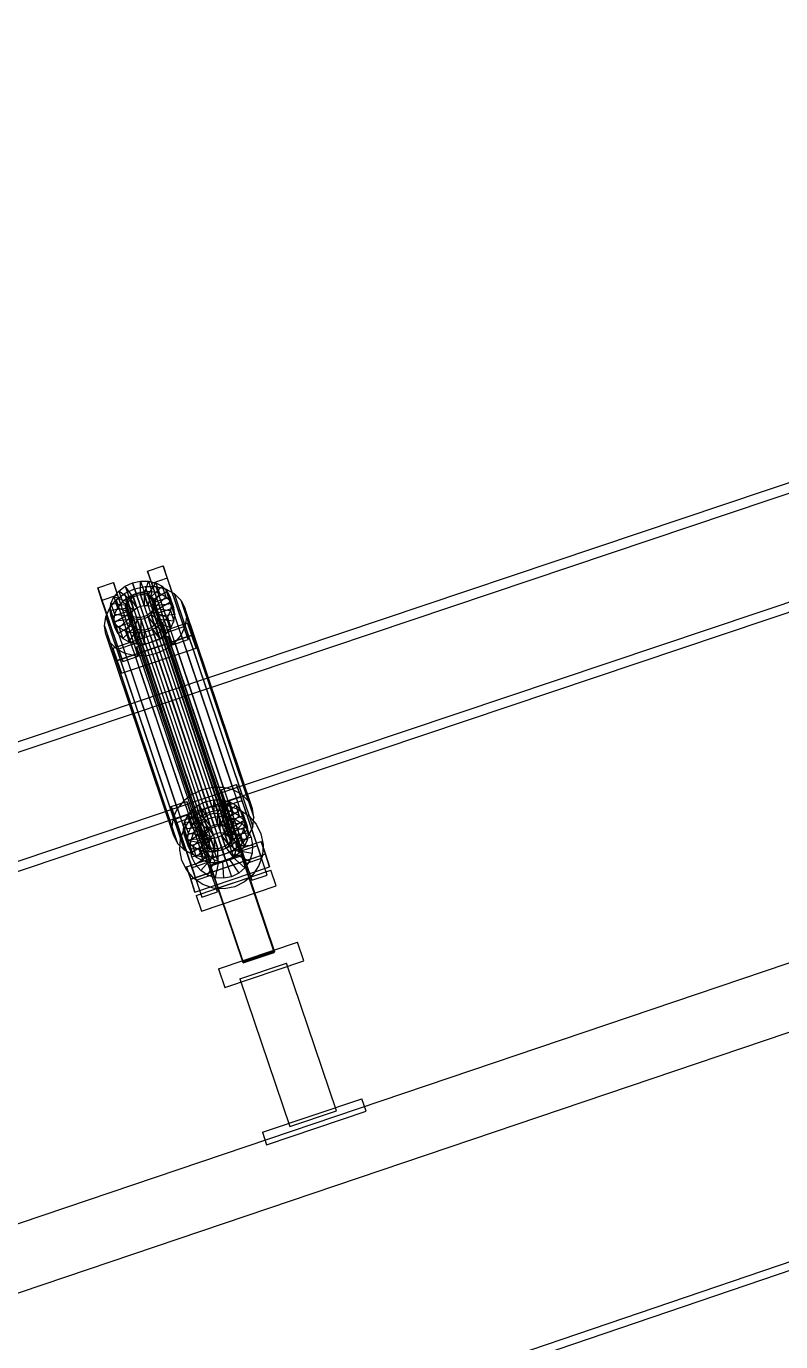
# Model space of a CAD drawing. Header units: millimetres. Extents: x -1970 to 34302, y -65268 to 6837.
# Drawn here: x 6402 to 6861, y 1865 to 2666 of the extents above; entities that cross this region are included whole.
import ezdxf

# ---------------------------------------------------------------- set-up
doc = ezdxf.new("R2010")
doc.units = ezdxf.units.MM
doc.layers.add('COTAS_P', color=1, linetype='Continuous', lineweight=0)
doc.layers.add('lateral_C01', color=7, linetype='Continuous', lineweight=0)
doc.dimstyles.new('R19_100', dxfattribs={"dimtxt": 250, "dimasz": 150, "dimexe": 150, "dimexo": 80, "dimgap": 100, "dimtad": 1, "dimtih": 1, "dimtoh": 1, "dimdsep": 46, "dimcen": 0.09, "dimadec": 0, "dimazin": 0, "dimtfac": 1, "dimtdec": 4, "dimtofl": 0, "dimtmove": 0, "dimatfit": 3, "dimfxl": 1, "dimtolj": 1, "dimtzin": 0, "dimarcsym": 0})

# ---------------------------------------------------------------- blocks, each defined once
blk = doc.blocks.new('*D0')
at = {"layer": 'COTAS_P', "color": 0, "lineweight": -2, "transparency": 16777216}
for p, q in [((10918.91, 3565.84), (10608.35, 4484.78)), ((1803.31, 1350.65), (10514.27, 4294.65)), ((1923.74, 525.79), (1613.18, 1444.73))]:
    blk.add_line(p, q, dxfattribs=at)
at = {"layer": 'COTAS_P', "color": 0, "transparency": 16777216}
for points in [[(10506.26, 4318.34), (10522.27, 4270.97), (10656.37, 4342.68)], [(1795.3, 1374.33), (1811.31, 1326.96), (1661.2, 1302.62)]]:
    blk.add_solid(points, dxfattribs=at)
at = {"layer": 'Defpoints', "color": 0, "transparency": 16777216}
for p in [(10656.37, 4342.68), (10944.53, 3490.06), (1949.36, 450)]:
    blk.add_point(p, dxfattribs=at)

msp = doc.modelspace()

# ---------------------------------------------------------------- linework, layer by layer
at = {"layer": 'lateral_C01'}
for p, q in [((2012.494, 264.236), (11002.451, 3319.63)), ((2014.103, 259.502), (11004.06, 3314.896)), ((7417.425, 2573.553), (6488.479, 2261.366)), ((6490.39, 2255.679), (7419.337, 2567.865)), ((6510.405, 2196.123), (7439.351, 2508.309)), ((7441.263, 2502.622), (6512.316, 2190.435)), ((6475.446, 2334.526), (6484.919, 2337.728)), ((6478.004, 2326.915), (6475.446, 2334.526)), ((6475.446, 2334.526), (6488.066, 2297.287)), ((6484.919, 2337.728), (6487.478, 2330.116)), ((6497.54, 2300.489), (6484.919, 2337.728)), ((6445.13, 2324.281), (6454.604, 2327.483)), ((6447.688, 2316.669), (6445.13, 2324.281)), ((6445.13, 2324.281), (6457.751, 2287.042)), ((6454.604, 2327.483), (6457.162, 2319.871)), ((6467.224, 2290.244), (6454.604, 2327.483)), ((6457.929, 2322.341), (6461.771, 2325.281)), ((6461.5, 2320.847), (6467.5, 2323.624)), ((6461.771, 2325.281), (6466.259, 2327.358)), ((6466.762, 2318.616), (6461.771, 2325.281)), ((6461.771, 2325.281), (6463.964, 2318.756)), ((6466.259, 2327.358), (6471.088, 2328.43)), ((6468.889, 2319.599), (6466.259, 2327.358)), ((6466.259, 2327.358), (6468.452, 2320.833)), ((6467.5, 2323.624), (6473.956, 2325.057)), ((6467.5, 2323.624), (6508.612, 2201.292)), ((6471.176, 2320.107), (6471.088, 2328.43)), ((6471.088, 2328.43), (6475.929, 2328.424)), ((6471.088, 2328.43), (6473.281, 2321.905)), ((6473.469, 2320.105), (6475.929, 2328.424)), ((6473.956, 2325.057), (6480.426, 2325.05)), ((6473.956, 2325.057), (6515.067, 2202.726)), ((6475.611, 2319.592), (6480.45, 2327.342)), ((6475.929, 2328.424), (6480.45, 2327.342)), ((6475.929, 2328.424), (6478.121, 2321.9)), ((6477.456, 2318.604), (6484.345, 2325.256)), ((6487.478, 2330.116), (6478.004, 2326.915)), ((6490.624, 2289.676), (6478.004, 2326.915)), ((6480.426, 2325.05), (6486.471, 2323.602)), ((6480.426, 2325.05), (6521.538, 2202.718)), ((6480.45, 2327.342), (6484.345, 2325.256)), ((6480.45, 2327.342), (6482.643, 2320.817)), ((6484.345, 2325.256), (6487.348, 2322.308)), ((6484.345, 2325.256), (6486.538, 2318.731)), ((6486.471, 2323.602), (6491.678, 2320.814)), ((6486.471, 2323.602), (6527.583, 2201.271)), ((6487.478, 2330.116), (6500.098, 2292.877)), ((6457.162, 2319.871), (6447.688, 2316.669)), ((6460.309, 2279.43), (6447.688, 2316.669)), ((6452.441, 2312.101), (6456.363, 2316.917)), ((6453.169, 2314.719), (6454.995, 2318.739)), ((6454.995, 2318.739), (6457.929, 2322.341)), ((6463.553, 2315.517), (6454.995, 2318.739)), ((6454.995, 2318.739), (6457.187, 2312.214)), ((6456.363, 2316.917), (6461.5, 2320.847)), ((6456.363, 2316.917), (6497.475, 2194.586)), ((6457.162, 2319.871), (6469.782, 2282.632)), ((6460.121, 2315.817), (6457.187, 2312.214)), ((6464.942, 2317.223), (6457.929, 2322.341)), ((6457.929, 2322.341), (6460.121, 2315.817)), ((6463.964, 2318.756), (6460.121, 2315.817)), ((6460.121, 2315.817), (6467.135, 2310.699)), ((6461.5, 2320.847), (6502.611, 2198.516)), ((6462.322, 2314.7), (6463.187, 2316.604)), ((6463.553, 2315.517), (6462.688, 2313.613)), ((6463.187, 2316.604), (6464.577, 2318.311)), ((6463.187, 2316.604), (6510.876, 2174.7)), ((6464.942, 2317.223), (6463.553, 2315.517)), ((6465.745, 2308.992), (6463.553, 2315.517)), ((6468.452, 2320.833), (6463.964, 2318.756)), ((6463.964, 2318.756), (6468.955, 2312.091)), ((6464.577, 2318.311), (6466.397, 2319.703)), ((6464.577, 2318.311), (6512.266, 2176.406)), ((6466.762, 2318.616), (6464.942, 2317.223)), ((6467.135, 2310.699), (6464.942, 2317.223)), ((6466.397, 2319.703), (6468.523, 2320.687)), ((6466.397, 2319.703), (6514.086, 2177.799)), ((6468.889, 2319.599), (6466.762, 2318.616)), ((6468.955, 2312.091), (6466.762, 2318.616)), ((6473.281, 2321.905), (6468.452, 2320.833)), ((6468.452, 2320.833), (6471.081, 2313.075)), ((6468.523, 2320.687), (6470.811, 2321.195)), ((6468.523, 2320.687), (6516.212, 2178.782)), ((6471.176, 2320.107), (6468.889, 2319.599)), ((6471.081, 2313.075), (6468.889, 2319.599)), ((6470.811, 2321.195), (6473.103, 2321.192)), ((6470.811, 2321.195), (6518.5, 2179.29)), ((6473.469, 2320.105), (6471.176, 2320.107)), ((6473.369, 2313.583), (6471.176, 2320.107)), ((6473.103, 2321.192), (6475.245, 2320.679)), ((6473.103, 2321.192), (6520.792, 2179.288)), ((6478.121, 2321.9), (6473.281, 2321.905)), ((6473.281, 2321.905), (6473.369, 2313.583)), ((6475.611, 2319.592), (6473.469, 2320.105)), ((6475.661, 2313.58), (6473.469, 2320.105)), ((6475.245, 2320.679), (6477.09, 2319.691)), ((6475.245, 2320.679), (6522.934, 2178.775)), ((6477.456, 2318.604), (6475.611, 2319.592)), ((6477.803, 2313.068), (6475.611, 2319.592)), ((6478.121, 2321.9), (6475.661, 2313.58)), ((6477.09, 2319.691), (6478.513, 2318.295)), ((6477.09, 2319.691), (6524.779, 2177.787)), ((6478.878, 2317.208), (6477.456, 2318.604)), ((6479.648, 2312.079), (6477.456, 2318.604)), ((6482.643, 2320.817), (6477.803, 2313.068)), ((6482.643, 2320.817), (6478.121, 2321.9)), ((6478.513, 2318.295), (6479.416, 2316.586)), ((6478.513, 2318.295), (6526.202, 2176.391)), ((6478.878, 2317.208), (6487.348, 2322.308)), ((6479.781, 2315.499), (6478.878, 2317.208)), ((6481.071, 2310.683), (6478.878, 2317.208)), ((6479.416, 2316.586), (6479.738, 2314.681)), ((6527.105, 2174.682), (6479.416, 2316.586)), ((6486.538, 2318.731), (6479.648, 2312.079)), ((6489.255, 2318.7), (6479.781, 2315.499)), ((6479.781, 2315.499), (6481.974, 2308.974)), ((6480.103, 2313.593), (6479.781, 2315.499)), ((6489.541, 2315.784), (6481.071, 2310.683)), ((6486.538, 2318.731), (6482.643, 2320.817)), ((6489.541, 2315.784), (6486.538, 2318.731)), ((6487.348, 2322.308), (6489.255, 2318.7)), ((6487.348, 2322.308), (6489.541, 2315.784)), ((6491.447, 2312.176), (6489.255, 2318.7)), ((6489.255, 2318.7), (6489.934, 2314.678)), ((6491.447, 2312.176), (6489.541, 2315.784)), ((6491.678, 2320.814), (6495.693, 2316.873)), ((6491.678, 2320.814), (6532.79, 2198.482)), ((6495.693, 2316.873), (6498.241, 2312.05)), ((6495.693, 2316.873), (6536.804, 2194.542)), ((6450, 2306.728), (6452.441, 2312.101)), ((6452.441, 2312.101), (6493.552, 2189.77)), ((6452.575, 2310.556), (6453.169, 2314.719)), ((6462.407, 2311.641), (6452.575, 2310.556)), ((6452.575, 2310.556), (6454.768, 2304.032)), ((6453.255, 2306.534), (6452.575, 2310.556)), ((6462.688, 2313.613), (6453.169, 2314.719)), ((6453.169, 2314.719), (6455.361, 2308.195)), ((6462.729, 2309.736), (6453.255, 2306.534)), ((6455.361, 2308.195), (6454.768, 2304.032)), ((6463.632, 2308.027), (6455.161, 2302.926)), ((6457.187, 2312.214), (6455.361, 2308.195)), ((6455.361, 2308.195), (6464.88, 2307.088)), ((6457.187, 2312.214), (6465.745, 2308.992)), ((6462.041, 2312.728), (6462.322, 2314.7)), ((6462.363, 2310.823), (6462.041, 2312.728)), ((6462.041, 2312.728), (6509.73, 2170.824)), ((6462.322, 2314.7), (6510.012, 2172.796)), ((6463.266, 2309.114), (6462.363, 2310.823)), ((6462.363, 2310.823), (6510.052, 2168.918)), ((6462.688, 2313.613), (6462.407, 2311.641)), ((6464.599, 2305.117), (6462.407, 2311.641)), ((6462.407, 2311.641), (6462.729, 2309.736)), ((6464.88, 2307.088), (6462.688, 2313.613)), ((6464.921, 2303.211), (6462.729, 2309.736)), ((6462.729, 2309.736), (6463.632, 2308.027)), ((6464.689, 2307.718), (6463.266, 2309.114)), ((6463.266, 2309.114), (6510.955, 2167.21)), ((6465.824, 2301.502), (6463.632, 2308.027)), ((6463.632, 2308.027), (6465.054, 2306.63)), ((6464.599, 2305.117), (6464.88, 2307.088)), ((6466.534, 2306.73), (6464.689, 2307.718)), ((6464.689, 2307.718), (6512.378, 2165.813)), ((6464.88, 2307.088), (6465.745, 2308.992)), ((6465.745, 2308.992), (6467.135, 2310.699)), ((6467.135, 2310.699), (6468.955, 2312.091)), ((6468.955, 2312.091), (6471.081, 2313.075)), ((6471.081, 2313.075), (6473.369, 2313.583)), ((6475.382, 2307.706), (6473.256, 2306.722)), ((6473.369, 2313.583), (6475.661, 2313.58)), ((6477.202, 2309.098), (6475.382, 2307.706)), ((6475.382, 2307.706), (6523.071, 2165.801)), ((6475.661, 2313.58), (6477.803, 2313.068)), ((6475.747, 2306.618), (6477.567, 2308.011)), ((6478.592, 2310.805), (6477.202, 2309.098)), ((6477.202, 2309.098), (6524.891, 2167.194)), ((6477.567, 2308.011), (6478.957, 2309.717)), ((6477.567, 2308.011), (6484.581, 2302.893)), ((6479.76, 2301.487), (6477.567, 2308.011)), ((6477.803, 2313.068), (6479.648, 2312.079)), ((6479.457, 2312.709), (6478.592, 2310.805)), ((6478.592, 2310.805), (6526.281, 2168.9)), ((6478.957, 2309.717), (6479.822, 2311.621)), ((6478.957, 2309.717), (6487.515, 2306.496)), ((6481.15, 2303.193), (6478.957, 2309.717)), ((6479.738, 2314.681), (6479.457, 2312.709)), ((6479.457, 2312.709), (6527.146, 2170.804)), ((6479.648, 2312.079), (6481.071, 2310.683)), ((6479.738, 2314.681), (6527.427, 2172.776)), ((6479.822, 2311.621), (6480.103, 2313.593)), ((6479.822, 2311.621), (6489.341, 2310.515)), ((6482.015, 2305.097), (6479.822, 2311.621)), ((6480.103, 2313.593), (6489.934, 2314.678)), ((6482.296, 2307.069), (6480.103, 2313.593)), ((6481.071, 2310.683), (6481.974, 2308.974)), ((6481.974, 2308.974), (6491.447, 2312.176)), ((6481.974, 2308.974), (6482.296, 2307.069)), ((6482.296, 2307.069), (6482.015, 2305.097)), ((6492.127, 2308.154), (6482.296, 2307.069)), ((6489.341, 2310.515), (6487.515, 2306.496)), ((6489.934, 2314.678), (6489.341, 2310.515)), ((6489.341, 2310.515), (6491.534, 2303.991)), ((6489.934, 2314.678), (6492.127, 2308.154)), ((6492.127, 2308.154), (6491.447, 2312.176)), ((6491.534, 2303.991), (6492.127, 2308.154)), ((6498.241, 2312.05), (6499.15, 2306.673)), ((6539.353, 2189.719), (6498.241, 2312.05)), ((6449.207, 2301.163), (6450, 2306.728)), ((6450.115, 2295.786), (6449.207, 2301.163)), ((6449.207, 2301.163), (6490.318, 2178.831)), ((6450, 2306.728), (6491.112, 2184.396)), ((6453.255, 2306.534), (6455.448, 2300.009)), ((6455.161, 2302.926), (6453.255, 2306.534)), ((6454.383, 2287.633), (6499.856, 2303.001)), ((6454.768, 2304.032), (6464.599, 2305.117)), ((6454.768, 2304.032), (6455.448, 2300.009)), ((6455.161, 2302.926), (6457.354, 2296.402)), ((6458.164, 2299.979), (6455.161, 2302.926)), ((6455.448, 2300.009), (6464.921, 2303.211)), ((6455.448, 2300.009), (6457.354, 2296.402)), ((6457.354, 2296.402), (6465.824, 2301.502)), ((6465.054, 2306.63), (6458.164, 2299.979)), ((6458.164, 2299.979), (6460.357, 2293.454)), ((6462.059, 2297.892), (6458.164, 2299.979)), ((6460.357, 2293.454), (6467.247, 2300.106)), ((6466.899, 2305.642), (6462.059, 2297.892)), ((6464.252, 2291.368), (6469.092, 2299.118)), ((6464.921, 2303.211), (6464.599, 2305.117)), ((6465.824, 2301.502), (6464.921, 2303.211)), ((6467.247, 2300.106), (6465.054, 2306.63)), ((6465.054, 2306.63), (6466.899, 2305.642)), ((6467.247, 2300.106), (6465.824, 2301.502)), ((6468.676, 2306.217), (6466.534, 2306.73)), ((6466.534, 2306.73), (6514.223, 2164.825)), ((6469.041, 2305.129), (6466.581, 2296.81)), ((6469.092, 2299.118), (6466.899, 2305.642)), ((6466.899, 2305.642), (6469.041, 2305.129)), ((6469.092, 2299.118), (6467.247, 2300.106)), ((6470.968, 2306.214), (6468.676, 2306.217)), ((6468.676, 2306.217), (6516.365, 2164.312)), ((6471.234, 2298.605), (6469.041, 2305.129)), ((6469.041, 2305.129), (6471.334, 2305.127)), ((6471.234, 2298.605), (6469.092, 2299.118)), ((6473.256, 2306.722), (6470.968, 2306.214)), ((6470.968, 2306.214), (6518.658, 2164.31)), ((6471.334, 2305.127), (6473.621, 2305.635)), ((6471.334, 2305.127), (6471.421, 2296.804)), ((6473.526, 2298.603), (6471.334, 2305.127)), ((6473.256, 2306.722), (6520.945, 2164.818)), ((6475.814, 2299.11), (6473.526, 2298.603)), ((6473.621, 2305.635), (6475.747, 2306.618)), ((6473.621, 2305.635), (6476.25, 2297.877)), ((6475.814, 2299.11), (6473.621, 2305.635)), ((6475.747, 2306.618), (6480.739, 2299.953)), ((6477.94, 2300.094), (6475.747, 2306.618)), ((6477.94, 2300.094), (6475.814, 2299.11)), ((6478.443, 2291.352), (6475.814, 2299.11)), ((6480.739, 2299.953), (6476.25, 2297.877)), ((6479.76, 2301.487), (6477.94, 2300.094)), ((6482.931, 2293.429), (6477.94, 2300.094)), ((6481.15, 2303.193), (6479.76, 2301.487)), ((6486.774, 2296.369), (6479.76, 2301.487)), ((6484.581, 2302.893), (6480.739, 2299.953)), ((6480.739, 2299.953), (6482.931, 2293.429)), ((6482.015, 2305.097), (6481.15, 2303.193)), ((6489.708, 2299.971), (6481.15, 2303.193)), ((6491.534, 2303.991), (6482.015, 2305.097)), ((6487.515, 2306.496), (6484.581, 2302.893)), ((6484.581, 2302.893), (6486.774, 2296.369)), ((6486.774, 2296.369), (6489.708, 2299.971)), ((6487.515, 2306.496), (6489.708, 2299.971)), ((6497.54, 2300.489), (6488.066, 2297.287)), ((6489.708, 2299.971), (6491.534, 2303.991)), ((6498.357, 2301.108), (6495.916, 2295.734)), ((6500.098, 2292.877), (6497.54, 2300.489)), ((6499.15, 2306.673), (6498.357, 2301.108)), ((6498.357, 2301.108), (6539.468, 2178.777)), ((6499.15, 2306.673), (6540.261, 2184.342)), ((6499.856, 2303.001), (6502.414, 2295.39)), ((6502.485, 2295.243), (6499.856, 2303.001)), ((6452.664, 2290.962), (6450.115, 2295.786)), ((6450.115, 2295.786), (6491.227, 2173.454)), ((6456.678, 2287.022), (6452.664, 2290.962)), ((6452.664, 2290.962), (6493.775, 2168.631)), ((6502.414, 2295.39), (6456.941, 2280.021)), ((6502.485, 2295.243), (6457.012, 2279.875)), ((6457.354, 2296.402), (6460.357, 2293.454)), ((6460.357, 2293.454), (6464.252, 2291.368)), ((6462.059, 2297.892), (6464.252, 2291.368)), ((6466.581, 2296.81), (6462.059, 2297.892)), ((6464.252, 2291.368), (6468.774, 2290.285)), ((6466.581, 2296.81), (6468.774, 2290.285)), ((6471.421, 2296.804), (6466.581, 2296.81)), ((6468.774, 2290.285), (6471.234, 2298.605)), ((6468.884, 2288.43), (6487.831, 2294.834)), ((6487.913, 2294.592), (6468.966, 2288.189)), ((6473.526, 2298.603), (6471.234, 2298.605)), ((6476.25, 2297.877), (6471.421, 2296.804)), ((6471.421, 2296.804), (6473.614, 2290.28)), ((6473.614, 2290.28), (6473.526, 2298.603)), ((6473.614, 2290.28), (6478.443, 2291.352)), ((6476.25, 2297.877), (6478.443, 2291.352)), ((6478.443, 2291.352), (6482.931, 2293.429)), ((6482.931, 2293.429), (6486.774, 2296.369)), ((6491.993, 2290.919), (6486.857, 2286.989)), ((6487.831, 2294.834), (6487.913, 2294.592)), ((6552.706, 2102.886), (6487.831, 2294.834)), ((6487.913, 2294.592), (6552.788, 2102.645)), ((6488.066, 2297.287), (6490.624, 2289.676)), ((6490.624, 2289.676), (6500.098, 2292.877)), ((6495.916, 2295.734), (6491.993, 2290.919)), ((6491.993, 2290.919), (6533.105, 2168.587)), ((6495.916, 2295.734), (6537.027, 2173.403)), ((6502.414, 2295.39), (6505.043, 2287.631)), ((6505.043, 2287.631), (6502.485, 2295.243)), ((6456.941, 2280.021), (6454.383, 2287.633)), ((6454.383, 2287.633), (6457.012, 2279.875)), ((6461.886, 2284.233), (6456.678, 2287.022)), ((6456.678, 2287.022), (6497.79, 2164.691)), ((6467.224, 2290.244), (6457.751, 2287.042)), ((6457.751, 2287.042), (6460.309, 2279.43)), ((6459.57, 2272.263), (6505.043, 2287.631)), ((6467.93, 2282.786), (6461.886, 2284.233)), ((6461.886, 2284.233), (6502.997, 2161.902)), ((6469.782, 2282.632), (6467.224, 2290.244)), ((6468.774, 2290.285), (6473.614, 2290.28)), ((6468.966, 2288.189), (6468.884, 2288.43)), ((6533.759, 2096.482), (6468.884, 2288.43)), ((6533.841, 2096.241), (6468.966, 2288.189)), ((6480.857, 2284.212), (6474.401, 2282.779)), ((6486.857, 2286.989), (6480.857, 2284.212)), ((6480.857, 2284.212), (6521.968, 2161.881)), ((6486.857, 2286.989), (6527.968, 2164.657)), ((6459.57, 2272.263), (6456.941, 2280.021)), ((6457.012, 2279.875), (6459.57, 2272.263)), ((6460.309, 2279.43), (6469.782, 2282.632)), ((6474.401, 2282.779), (6467.93, 2282.786)), ((6467.93, 2282.786), (6509.042, 2160.455)), ((6474.401, 2282.779), (6515.512, 2160.448)), ((6488.479, 2261.366), (5559.532, 1949.179)), ((6510.405, 2196.123), (6488.479, 2261.366)), ((6488.479, 2261.366), (6490.39, 2255.679)), ((5561.443, 1943.492), (6490.39, 2255.679)), ((6490.39, 2255.679), (6512.316, 2190.435)), ((6515.067, 2202.726), (6508.612, 2201.292)), ((6521.538, 2202.718), (6515.067, 2202.726)), ((6520.212, 2201.321), (6529.685, 2204.523)), ((6529.685, 2204.523), (6532.243, 2196.911)), ((6542.305, 2167.284), (6529.685, 2204.523)), ((5581.458, 1883.936), (6510.405, 2196.123)), ((6502.611, 2198.516), (6497.475, 2194.586)), ((6508.612, 2201.292), (6502.611, 2198.516)), ((6511.025, 2194.152), (6515.854, 2195.224)), ((6515.942, 2186.902), (6515.854, 2195.224)), ((6515.854, 2195.224), (6520.694, 2195.219)), ((6515.854, 2195.224), (6518.047, 2188.7)), ((6518.234, 2186.899), (6520.694, 2195.219)), ((6522.77, 2193.709), (6520.212, 2201.321)), ((6520.212, 2201.321), (6532.832, 2164.082)), ((6520.694, 2195.219), (6525.216, 2194.136)), ((6520.694, 2195.219), (6522.887, 2188.695)), ((6527.583, 2201.271), (6521.538, 2202.718)), ((6532.243, 2196.911), (6522.77, 2193.709)), ((6523.505, 2191.683), (6532.979, 2194.885)), ((6532.79, 2198.482), (6527.583, 2201.271)), ((6532.243, 2196.911), (6544.863, 2159.672)), ((6536.804, 2194.542), (6532.79, 2198.482)), ((6548.347, 2149.412), (6532.979, 2194.885)), ((6512.316, 2190.435), (5583.369, 1878.248)), ((6489.896, 2191.075), (6499.37, 2194.277)), ((6492.454, 2183.464), (6489.896, 2191.075)), ((6489.896, 2191.075), (6502.516, 2153.837)), ((6493.552, 2189.77), (6491.112, 2184.396)), ((6497.475, 2194.586), (6493.552, 2189.77)), ((6499.37, 2194.277), (6501.928, 2186.665)), ((6511.99, 2157.038), (6499.37, 2194.277)), ((6499.76, 2185.533), (6502.694, 2189.136)), ((6501.374, 2183.145), (6506.365, 2187.51)), ((6502.694, 2189.136), (6506.537, 2192.075)), ((6509.708, 2184.018), (6502.694, 2189.136)), ((6502.694, 2189.136), (6504.887, 2182.611)), ((6506.365, 2187.51), (6512.316, 2190.435)), ((6506.537, 2192.075), (6511.025, 2194.152)), ((6511.528, 2185.41), (6506.537, 2192.075)), ((6506.537, 2192.075), (6508.729, 2185.551)), ((6513.218, 2187.628), (6508.729, 2185.551)), ((6513.654, 2186.394), (6511.025, 2194.152)), ((6511.025, 2194.152), (6513.218, 2187.628)), ((6512.316, 2190.435), (6518.821, 2191.72)), ((6518.047, 2188.7), (6513.218, 2187.628)), ((6513.218, 2187.628), (6515.847, 2179.87)), ((6515.942, 2186.902), (6513.654, 2186.394)), ((6518.234, 2186.899), (6515.942, 2186.902)), ((6518.134, 2180.378), (6515.942, 2186.902)), ((6522.887, 2188.695), (6518.047, 2188.7)), ((6518.047, 2188.7), (6518.134, 2180.378)), ((6520.376, 2186.387), (6518.234, 2186.899)), ((6520.427, 2180.375), (6518.234, 2186.899)), ((6518.821, 2191.72), (6525.437, 2191.278)), ((6520.376, 2186.387), (6525.216, 2194.136)), ((6522.887, 2188.695), (6520.427, 2180.375)), ((6522.221, 2185.398), (6529.111, 2192.05)), ((6527.409, 2187.612), (6522.569, 2179.862)), ((6535.39, 2156.47), (6522.77, 2193.709)), ((6527.409, 2187.612), (6522.887, 2188.695)), ((6523.505, 2191.683), (6538.874, 2146.21)), ((6523.644, 2184.002), (6532.114, 2189.103)), ((6525.216, 2194.136), (6529.111, 2192.05)), ((6525.216, 2194.136), (6527.409, 2187.612)), ((6525.437, 2191.278), (6531.713, 2189.138)), ((6531.304, 2185.526), (6527.409, 2187.612)), ((6529.111, 2192.05), (6532.114, 2189.103)), ((6529.111, 2192.05), (6531.304, 2185.526)), ((6531.713, 2189.138), (6537.221, 2185.447)), ((6532.114, 2189.103), (6534.02, 2185.495)), ((6532.114, 2189.103), (6534.307, 2182.579)), ((6539.353, 2189.719), (6536.804, 2194.542)), ((6540.261, 2184.342), (6539.353, 2189.719)), ((6491.112, 2184.396), (6490.318, 2178.831)), ((6490.318, 2178.831), (6491.227, 2173.454)), ((6501.928, 2186.665), (6492.454, 2183.464)), ((6505.074, 2146.225), (6492.454, 2183.464)), ((6493.19, 2181.438), (6502.663, 2184.64)), ((6493.19, 2181.438), (6508.558, 2135.965)), ((6497.341, 2177.351), (6497.935, 2181.514)), ((6497.683, 2177.637), (6501.374, 2183.145)), ((6497.935, 2181.514), (6499.76, 2185.533)), ((6507.453, 2180.407), (6497.935, 2181.514)), ((6497.935, 2181.514), (6500.127, 2174.989)), ((6508.318, 2182.311), (6499.76, 2185.533)), ((6499.76, 2185.533), (6501.953, 2179.009)), ((6501.953, 2179.009), (6500.127, 2174.989)), ((6501.928, 2186.665), (6514.548, 2149.427)), ((6504.887, 2182.611), (6501.953, 2179.009)), ((6501.953, 2179.009), (6510.511, 2175.787)), ((6518.032, 2139.166), (6502.663, 2184.64)), ((6503.419, 2174.798), (6506.18, 2178.919)), ((6508.729, 2185.551), (6504.887, 2182.611)), ((6504.887, 2182.611), (6511.901, 2177.494)), ((6506.18, 2178.919), (6509.914, 2182.184)), ((6513.69, 2172.315), (6506.18, 2178.919)), ((6507.453, 2180.407), (6507.172, 2178.436)), ((6508.318, 2182.311), (6507.453, 2180.407)), ((6509.646, 2173.883), (6507.453, 2180.407)), ((6509.708, 2184.018), (6508.318, 2182.311)), ((6510.511, 2175.787), (6508.318, 2182.311)), ((6508.729, 2185.551), (6513.721, 2178.886)), ((6511.528, 2185.41), (6509.708, 2184.018)), ((6511.901, 2177.494), (6509.708, 2184.018)), ((6509.914, 2182.184), (6514.365, 2184.372)), ((6515.458, 2173.862), (6509.914, 2182.184)), ((6513.654, 2186.394), (6511.528, 2185.41)), ((6513.721, 2178.886), (6511.528, 2185.41)), ((6511.901, 2177.494), (6513.721, 2178.886)), ((6515.847, 2179.87), (6513.654, 2186.394)), ((6513.721, 2178.886), (6515.847, 2179.87)), ((6516.212, 2178.782), (6514.086, 2177.799)), ((6514.365, 2184.372), (6519.231, 2185.333)), ((6517.567, 2174.898), (6514.365, 2184.372)), ((6515.847, 2179.87), (6518.134, 2180.378)), ((6518.5, 2179.29), (6516.212, 2178.782)), ((6518.134, 2180.378), (6520.427, 2180.375)), ((6520.792, 2179.288), (6518.5, 2179.29)), ((6519.872, 2175.354), (6519.231, 2185.333)), ((6519.231, 2185.333), (6524.18, 2185.002)), ((6522.221, 2185.398), (6520.376, 2186.387)), ((6522.569, 2179.862), (6520.376, 2186.387)), ((6520.427, 2180.375), (6522.569, 2179.862)), ((6522.934, 2178.775), (6520.792, 2179.288)), ((6522.216, 2175.197), (6524.18, 2185.002)), ((6523.644, 2184.002), (6522.221, 2185.398)), ((6524.414, 2178.874), (6522.221, 2185.398)), ((6522.569, 2179.862), (6524.414, 2178.874)), ((6524.779, 2177.787), (6522.934, 2178.775)), ((6524.547, 2182.293), (6523.644, 2184.002)), ((6525.836, 2177.478), (6523.644, 2184.002)), ((6524.18, 2185.002), (6528.875, 2183.402)), ((6531.304, 2185.526), (6524.414, 2178.874)), ((6524.414, 2178.874), (6525.836, 2177.478)), ((6524.44, 2174.439), (6528.875, 2183.402)), ((6534.02, 2185.495), (6524.547, 2182.293)), ((6524.547, 2182.293), (6526.739, 2175.769)), ((6524.869, 2180.388), (6524.547, 2182.293)), ((6524.588, 2178.416), (6524.869, 2180.388)), ((6524.869, 2180.388), (6534.7, 2181.473)), ((6527.061, 2173.864), (6524.869, 2180.388)), ((6534.307, 2182.579), (6525.836, 2177.478)), ((6526.392, 2173.131), (6532.995, 2180.64)), ((6526.739, 2175.769), (6536.213, 2178.971)), ((6528.875, 2183.402), (6532.995, 2180.64)), ((6534.307, 2182.579), (6531.304, 2185.526)), ((6532.995, 2180.64), (6536.26, 2176.907)), ((6536.213, 2178.971), (6534.02, 2185.495)), ((6534.02, 2185.495), (6534.7, 2181.473)), ((6534.7, 2181.473), (6534.107, 2177.31)), ((6536.213, 2178.971), (6534.307, 2182.579)), ((6534.7, 2181.473), (6536.893, 2174.948)), ((6536.893, 2174.948), (6536.213, 2178.971)), ((6537.027, 2173.403), (6539.468, 2178.777)), ((6537.221, 2185.447), (6541.587, 2180.455)), ((6539.468, 2178.777), (6540.261, 2184.342)), ((6541.587, 2180.455), (6544.511, 2174.505)), ((6491.227, 2173.454), (6493.775, 2168.631)), ((6495.101, 2164.745), (6495.543, 2171.361)), ((6495.543, 2171.361), (6497.683, 2177.637)), ((6507.172, 2178.436), (6497.341, 2177.351)), ((6497.341, 2177.351), (6499.534, 2170.827)), ((6498.021, 2173.328), (6497.341, 2177.351)), ((6507.494, 2176.53), (6498.021, 2173.328)), ((6498.021, 2173.328), (6500.213, 2166.804)), ((6499.927, 2169.721), (6498.021, 2173.328)), ((6500.127, 2174.989), (6499.534, 2170.827)), ((6499.534, 2170.827), (6509.365, 2171.911)), ((6499.534, 2170.827), (6500.213, 2166.804)), ((6508.397, 2174.821), (6499.927, 2169.721)), ((6500.127, 2174.989), (6509.646, 2173.883)), ((6501.818, 2170.104), (6503.419, 2174.798)), ((6509.82, 2173.425), (6502.93, 2166.773)), ((6512.382, 2170.364), (6503.419, 2174.798)), ((6511.665, 2172.437), (6506.825, 2164.687)), ((6509.365, 2171.911), (6507.172, 2178.436)), ((6507.172, 2178.436), (6507.494, 2176.53)), ((6509.687, 2170.006), (6507.494, 2176.53)), ((6507.494, 2176.53), (6508.397, 2174.821)), ((6510.59, 2168.297), (6508.397, 2174.821)), ((6508.397, 2174.821), (6509.82, 2173.425)), ((6509.365, 2171.911), (6509.646, 2173.883)), ((6509.687, 2170.006), (6509.365, 2171.911)), ((6509.646, 2173.883), (6510.511, 2175.787)), ((6510.012, 2172.796), (6509.73, 2170.824)), ((6509.73, 2170.824), (6510.052, 2168.918)), ((6512.012, 2166.901), (6509.82, 2173.425)), ((6509.82, 2173.425), (6511.665, 2172.437)), ((6510.876, 2174.7), (6510.012, 2172.796)), ((6510.511, 2175.787), (6511.901, 2177.494)), ((6512.266, 2176.406), (6510.876, 2174.7)), ((6513.807, 2171.924), (6511.347, 2163.605)), ((6513.857, 2165.913), (6511.665, 2172.437)), ((6511.665, 2172.437), (6513.807, 2171.924)), ((6514.086, 2177.799), (6512.266, 2176.406)), ((6512.382, 2170.364), (6513.69, 2172.315)), ((6513.69, 2172.315), (6515.458, 2173.862)), ((6515.999, 2165.4), (6513.807, 2171.924)), ((6513.807, 2171.924), (6516.099, 2171.922)), ((6515.458, 2173.862), (6517.567, 2174.898)), ((6516.099, 2171.922), (6518.387, 2172.429)), ((6516.099, 2171.922), (6516.187, 2163.599)), ((6518.292, 2165.397), (6516.099, 2171.922)), ((6517.567, 2174.898), (6519.872, 2175.354)), ((6518.387, 2172.429), (6520.513, 2173.413)), ((6518.387, 2172.429), (6521.016, 2164.671)), ((6520.579, 2165.905), (6518.387, 2172.429)), ((6519.872, 2175.354), (6522.216, 2175.197)), ((6520.513, 2173.413), (6522.333, 2174.806)), ((6520.513, 2173.413), (6525.505, 2166.748)), ((6522.706, 2166.889), (6520.513, 2173.413)), ((6522.216, 2175.197), (6524.44, 2174.439)), ((6522.333, 2174.806), (6523.723, 2176.512)), ((6522.333, 2174.806), (6529.347, 2169.688)), ((6524.526, 2168.281), (6522.333, 2174.806)), ((6523.723, 2176.512), (6524.588, 2178.416)), ((6523.723, 2176.512), (6532.281, 2173.29)), ((6525.915, 2169.988), (6523.723, 2176.512)), ((6524.44, 2174.439), (6526.392, 2173.131)), ((6524.588, 2178.416), (6534.107, 2177.31)), ((6526.78, 2171.892), (6524.588, 2178.416)), ((6526.202, 2176.391), (6524.779, 2177.787)), ((6525.836, 2177.478), (6526.739, 2175.769)), ((6526.78, 2171.892), (6525.915, 2169.988)), ((6527.105, 2174.682), (6526.202, 2176.391)), ((6526.281, 2168.9), (6527.146, 2170.804)), ((6526.392, 2173.131), (6527.938, 2171.362)), ((6526.739, 2175.769), (6527.061, 2173.864)), ((6527.061, 2173.864), (6526.78, 2171.892)), ((6536.299, 2170.786), (6526.78, 2171.892)), ((6536.893, 2174.948), (6527.061, 2173.864)), ((6527.427, 2172.776), (6527.105, 2174.682)), ((6527.146, 2170.804), (6527.427, 2172.776)), ((6527.938, 2171.362), (6536.26, 2176.907)), ((6527.938, 2171.362), (6528.975, 2169.254)), ((6538.448, 2172.456), (6528.975, 2169.254)), ((6532.281, 2173.29), (6529.347, 2169.688)), ((6534.107, 2177.31), (6532.281, 2173.29)), ((6532.281, 2173.29), (6534.473, 2166.766)), ((6533.105, 2168.587), (6537.027, 2173.403)), ((6534.107, 2177.31), (6536.299, 2170.786)), ((6534.473, 2166.766), (6536.299, 2170.786)), ((6536.26, 2176.907), (6538.448, 2172.456)), ((6536.299, 2170.786), (6536.893, 2174.948)), ((6538.448, 2172.456), (6539.409, 2167.59)), ((6544.511, 2174.505), (6545.796, 2168)), ((6493.775, 2168.631), (6497.79, 2164.691)), ((6496.386, 2158.24), (6495.101, 2164.745)), ((6497.79, 2164.691), (6502.997, 2161.902)), ((6499.148, 2154.428), (6544.622, 2169.796)), ((6499.927, 2169.721), (6502.12, 2163.196)), ((6502.93, 2166.773), (6499.927, 2169.721)), ((6500.213, 2166.804), (6509.687, 2170.006)), ((6500.213, 2166.804), (6502.12, 2163.196)), ((6501.487, 2165.155), (6501.818, 2170.104)), ((6511.467, 2165.796), (6501.487, 2165.155)), ((6502.449, 2160.289), (6501.487, 2165.155)), ((6511.624, 2168.14), (6501.818, 2170.104)), ((6502.12, 2163.196), (6510.59, 2168.297)), ((6502.12, 2163.196), (6505.123, 2160.249)), ((6511.922, 2163.491), (6502.449, 2160.289)), ((6502.93, 2166.773), (6505.123, 2160.249)), ((6506.825, 2164.687), (6502.93, 2166.773)), ((6505.123, 2160.249), (6512.012, 2166.901)), ((6506.825, 2164.687), (6509.018, 2158.163)), ((6511.347, 2163.605), (6506.825, 2164.687)), ((6509.018, 2158.163), (6513.857, 2165.913)), ((6510.59, 2168.297), (6509.687, 2170.006)), ((6510.052, 2168.918), (6510.955, 2167.21)), ((6512.012, 2166.901), (6510.59, 2168.297)), ((6510.955, 2167.21), (6512.378, 2165.813)), ((6511.347, 2163.605), (6513.539, 2157.08)), ((6516.187, 2163.599), (6511.347, 2163.605)), ((6511.467, 2165.796), (6511.624, 2168.14)), ((6511.922, 2163.491), (6511.467, 2165.796)), ((6511.624, 2168.14), (6512.382, 2170.364)), ((6512.959, 2161.382), (6511.922, 2163.491)), ((6513.857, 2165.913), (6512.012, 2166.901)), ((6512.378, 2165.813), (6514.223, 2164.825)), ((6513.539, 2157.08), (6515.999, 2165.4)), ((6515.999, 2165.4), (6513.857, 2165.913)), ((6514.223, 2164.825), (6516.365, 2164.312)), ((6518.292, 2165.397), (6515.999, 2165.4)), ((6521.016, 2164.671), (6516.187, 2163.599)), ((6516.187, 2163.599), (6518.38, 2157.075)), ((6516.365, 2164.312), (6518.658, 2164.31)), ((6520.579, 2165.905), (6518.292, 2165.397)), ((6518.38, 2157.075), (6518.292, 2165.397)), ((6518.658, 2164.31), (6520.945, 2164.818)), ((6522.706, 2166.889), (6520.579, 2165.905)), ((6523.209, 2158.147), (6520.579, 2165.905)), ((6520.945, 2164.818), (6523.071, 2165.801)), ((6525.505, 2166.748), (6521.016, 2164.671)), ((6521.016, 2164.671), (6523.209, 2158.147)), ((6521.968, 2161.881), (6527.968, 2164.657)), ((6524.526, 2168.281), (6522.706, 2166.889)), ((6527.697, 2160.224), (6522.706, 2166.889)), ((6523.071, 2165.801), (6524.891, 2167.194)), ((6525.915, 2169.988), (6524.526, 2168.281)), ((6531.539, 2163.163), (6524.526, 2168.281)), ((6524.891, 2167.194), (6526.281, 2168.9)), ((6529.347, 2169.688), (6525.505, 2166.748)), ((6525.505, 2166.748), (6527.697, 2160.224)), ((6534.473, 2166.766), (6525.915, 2169.988)), ((6527.697, 2160.224), (6531.539, 2163.163)), ((6527.968, 2164.657), (6533.105, 2168.587)), ((6529.273, 2164.605), (6528.515, 2162.381)), ((6528.975, 2169.254), (6529.43, 2166.949)), ((6529.43, 2166.949), (6529.273, 2164.605)), ((6529.273, 2164.605), (6539.078, 2162.641)), ((6529.347, 2169.688), (6531.539, 2163.163)), ((6529.43, 2166.949), (6539.409, 2167.59)), ((6531.539, 2163.163), (6534.473, 2166.766)), ((6542.305, 2167.284), (6532.832, 2164.082)), ((6532.832, 2164.082), (6535.39, 2156.47)), ((6539.409, 2167.59), (6539.078, 2162.641)), ((6544.863, 2159.672), (6542.305, 2167.284)), ((6544.622, 2169.796), (6547.18, 2162.184)), ((6547.251, 2162.038), (6544.622, 2169.796)), ((6545.796, 2168), (6545.354, 2161.384)), ((6499.31, 2152.289), (6496.386, 2158.24)), ((6547.18, 2162.184), (6501.706, 2146.816)), ((6547.251, 2162.038), (6501.778, 2146.669)), ((6504.636, 2155.837), (6502.449, 2160.289)), ((6511.99, 2157.038), (6502.516, 2153.837)), ((6502.997, 2161.902), (6509.042, 2160.455)), ((6512.959, 2161.382), (6504.636, 2155.837)), ((6507.902, 2152.104), (6504.636, 2155.837)), ((6505.123, 2160.249), (6509.018, 2158.163)), ((6514.505, 2159.614), (6507.902, 2152.104)), ((6509.018, 2158.163), (6513.539, 2157.08)), ((6509.042, 2160.455), (6515.512, 2160.448)), ((6514.548, 2149.427), (6511.99, 2157.038)), ((6516.457, 2158.306), (6512.022, 2149.343)), ((6514.505, 2159.614), (6512.959, 2161.382)), ((6513.539, 2157.08), (6518.38, 2157.075)), ((6513.558, 2155.497), (6532.504, 2161.902)), ((6513.824, 2154.71), (6513.558, 2155.497)), ((6533.44, 2096.678), (6513.558, 2155.497)), ((6532.77, 2161.115), (6513.824, 2154.71)), ((6533.706, 2095.891), (6513.824, 2154.71)), ((6516.457, 2158.306), (6514.505, 2159.614)), ((6515.512, 2160.448), (6521.968, 2161.881)), ((6518.681, 2157.548), (6516.457, 2158.306)), ((6518.681, 2157.548), (6516.717, 2147.742)), ((6518.38, 2157.075), (6523.209, 2158.147)), ((6521.025, 2157.391), (6518.681, 2157.548)), ((6523.33, 2157.846), (6521.025, 2157.391)), ((6521.025, 2157.391), (6521.666, 2147.411)), ((6523.209, 2158.147), (6527.697, 2160.224)), ((6525.439, 2158.882), (6523.33, 2157.846)), ((6523.33, 2157.846), (6526.532, 2148.372)), ((6527.207, 2160.429), (6525.439, 2158.882)), ((6525.439, 2158.882), (6530.983, 2150.56)), ((6528.515, 2162.381), (6527.207, 2160.429)), ((6527.207, 2160.429), (6534.717, 2153.826)), ((6528.515, 2162.381), (6537.478, 2157.946)), ((6532.504, 2161.902), (6532.77, 2161.115)), ((6552.387, 2103.082), (6532.504, 2161.902)), ((6532.77, 2161.115), (6552.653, 2102.296)), ((6537.478, 2157.946), (6534.717, 2153.826)), ((6535.39, 2156.47), (6544.863, 2159.672)), ((6539.078, 2162.641), (6537.478, 2157.946)), ((6543.214, 2155.108), (6539.523, 2149.599)), ((6545.354, 2161.384), (6543.214, 2155.108)), ((6547.18, 2162.184), (6549.809, 2154.426)), ((6549.809, 2154.426), (6547.251, 2162.038)), ((6501.706, 2146.816), (6499.148, 2154.428)), ((6499.148, 2154.428), (6501.778, 2146.669)), ((6503.676, 2147.298), (6499.31, 2152.289)), ((6504.336, 2139.058), (6501.706, 2146.816)), ((6501.778, 2146.669), (6504.336, 2139.058)), ((6502.516, 2153.837), (6505.074, 2146.225)), ((6509.184, 2143.607), (6503.676, 2147.298)), ((6504.336, 2139.058), (6549.809, 2154.426)), ((6505.074, 2146.225), (6514.548, 2149.427)), ((6505.076, 2136.899), (6550.549, 2152.267)), ((6512.022, 2149.343), (6507.902, 2152.104)), ((6516.717, 2147.742), (6512.022, 2149.343)), ((6521.666, 2147.411), (6516.717, 2147.742)), ((6537.286, 2147.785), (6518.339, 2141.381)), ((6526.532, 2148.372), (6521.666, 2147.411)), ((6530.983, 2150.56), (6526.532, 2148.372)), ((6534.717, 2153.826), (6530.983, 2150.56)), ((6539.523, 2149.599), (6534.532, 2145.234)), ((6537.286, 2147.785), (6552.526, 2102.69)), ((6538.874, 2146.21), (6548.347, 2149.412)), ((6553.751, 2142.794), (6550.549, 2152.267)), ((6508.278, 2127.425), (6553.751, 2142.794)), ((6508.558, 2135.965), (6518.032, 2139.166)), ((6515.46, 2141.467), (6509.184, 2143.607)), ((6522.076, 2141.024), (6515.46, 2141.467)), ((6533.579, 2096.287), (6518.339, 2141.381)), ((6528.581, 2142.309), (6522.076, 2141.024)), ((6534.532, 2145.234), (6528.581, 2142.309)), ((6505.076, 2136.899), (6508.278, 2127.425)), ((6518.67, 2092.304), (6566.795, 2108.569)), ((6570.638, 2097.2), (6566.795, 2108.569)), ((5743.596, 1716.487), (6880.426, 2100.696)), ((6552.387, 2103.082), (6533.44, 2096.678)), ((6552.526, 2102.69), (6533.579, 2096.287)), ((6533.706, 2095.891), (6552.653, 2102.296)), ((6552.706, 2102.886), (6533.759, 2096.482)), ((6533.841, 2096.241), (6552.788, 2102.645)), ((6552.653, 2102.296), (6552.387, 2103.082)), ((6552.788, 2102.645), (6552.706, 2102.886)), ((6518.67, 2092.304), (6522.512, 2080.935)), ((6522.512, 2080.935), (6570.638, 2097.2)), ((6531.724, 2086.16), (6560.145, 2095.765)), ((6533.44, 2096.678), (6533.706, 2095.891)), ((6533.759, 2096.482), (6533.841, 2096.241)), ((6590.521, 2005.885), (6560.145, 2095.765)), ((6531.724, 2086.16), (6562.1, 1996.28)), ((5756.402, 1678.593), (6893.233, 2062.802)), ((6545.355, 1992.732), (6605.986, 2013.223)), ((6608.547, 2005.644), (6605.986, 2013.223)), ((6547.916, 1985.153), (6608.547, 2005.644)), ((6562.1, 1996.28), (6590.521, 2005.885)), ((6545.355, 1992.732), (6547.916, 1985.153))]:
    msp.add_line(p, q, dxfattribs=at)

# ---------------------------------------------------------------- dimensions: what is measured, and where the dimension line sits
at = {"layer": 'COTAS_P'}
dim = msp.add_aligned_dim(p1=(1949.358, 450), p2=(10944.529, 3490.056), distance=900, text='<> P', dimstyle='R19_100', dxfattribs=at)
dim.commit()
dim.dimension.update_dxf_attribs({"geometry": '*D0', "text_midpoint": (6158.787, 2822.651)})

doc.saveas('drawing.dxf')
